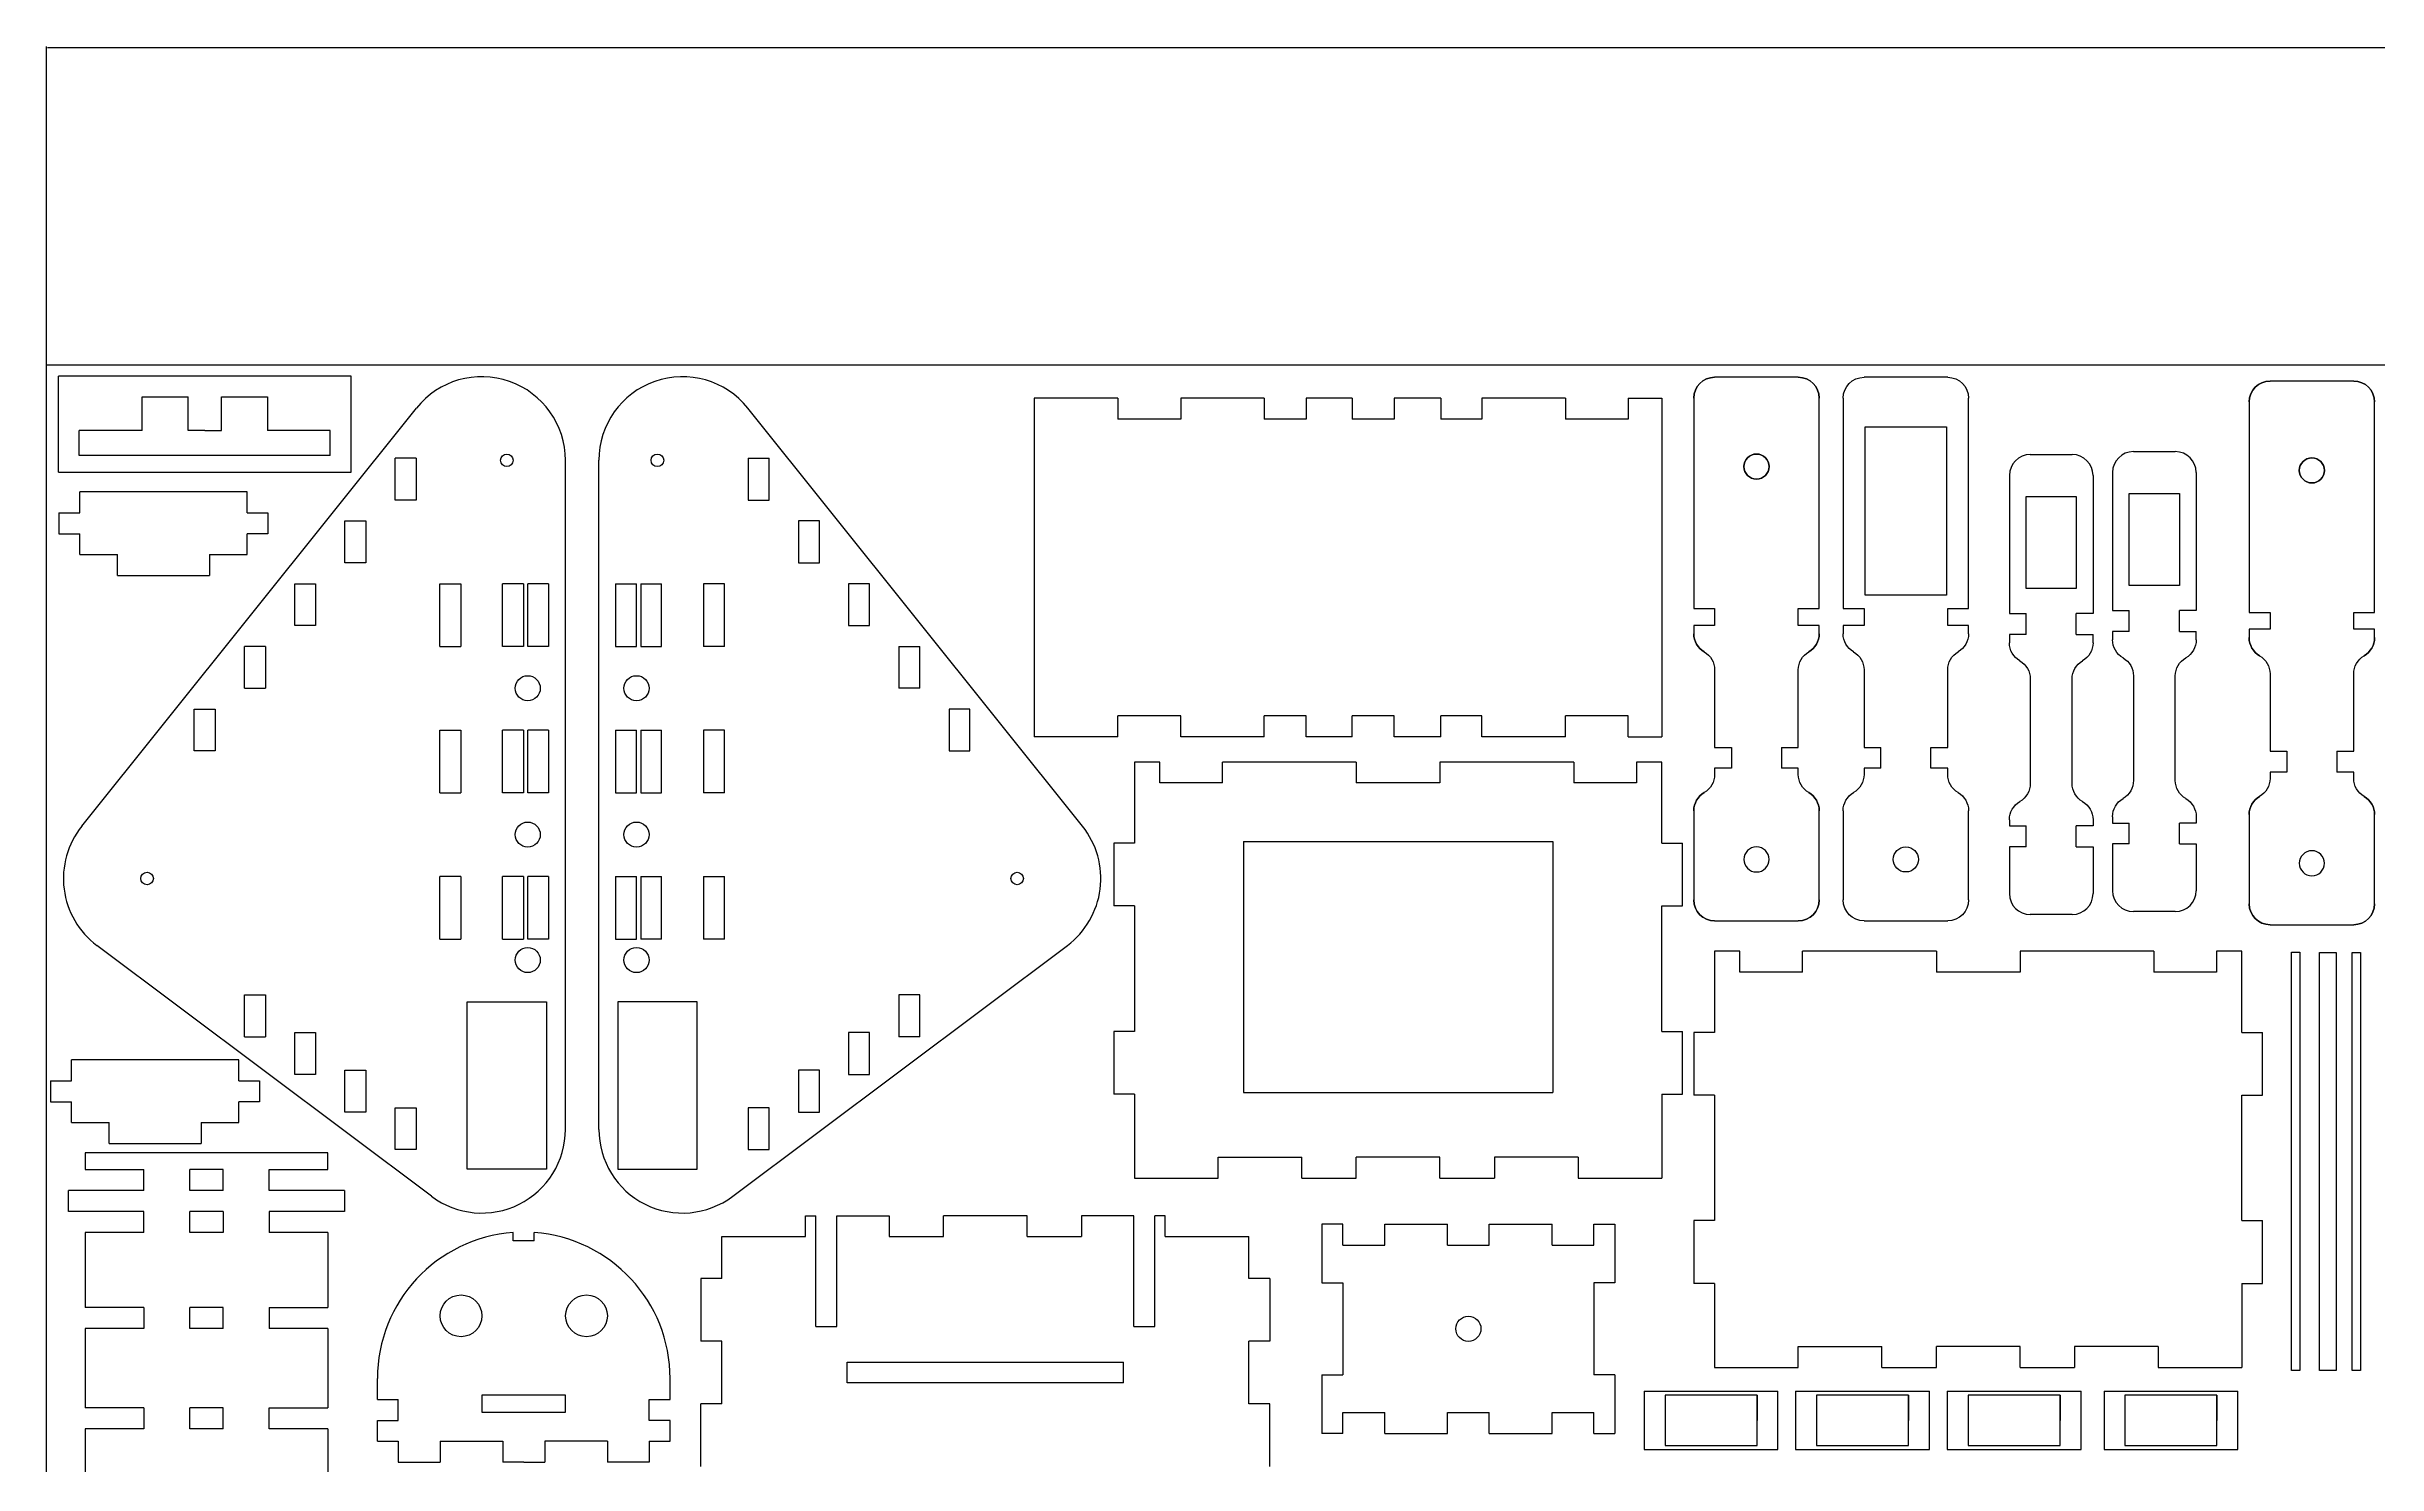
# Model space of a CAD drawing. Header units: inches. Extents: x -302 to 1360, y 174 to 1762.
# Drawn here: x -302 to 255, y 431 to 770 of the extents above; entities that cross this region are included whole.
import ezdxf

# ---------------------------------------------------------------- set-up
doc = ezdxf.new("R2010")
doc.units = ezdxf.units.IN
doc.header["$MEASUREMENT"] = 0
doc.dimstyles.get("Standard").update_dxf_attribs({"dimtxt": 0.18, "dimasz": 0.18, "dimexe": 0.18, "dimexo": 0.0625, "dimgap": 0.09, "dimtad": 0, "dimtih": 1, "dimtoh": 1, "dimdec": 4, "dimzin": 0, "dimdsep": 46, "dimtxsty": 'Standard', "dimcen": 0.09, "dimadec": 0, "dimazin": 0, "dimtfac": 1, "dimtdec": 4, "dimtofl": 0, "dimtmove": 0, "dimatfit": 3, "dimfxl": 1, "dimtolj": 1, "dimtzin": 0, "dimarcsym": 0})

# ---------------------------------------------------------------- blocks, each defined once
blk = doc.blocks.new('*D11')
at = {"color": 0, "lineweight": -2, "transparency": 16777216}
for p, q in [((-302.08, 693.64), (-302.08, 769.65)), ((-301.9, 769.47), (347.23, 769.47)), ((997.74, 769.47), (348.61, 769.47)), ((997.92, 693.64), (997.92, 769.65))]:
    blk.add_line(p, q, dxfattribs=at)
at = {"color": 0, "transparency": 16777216}
for points in [[(-301.9, 769.5), (-301.9, 769.44), (-302.08, 769.47)], [(997.74, 769.5), (997.74, 769.44), (997.92, 769.47)]]:
    blk.add_solid(points, dxfattribs=at)
at = {"layer": 'Defpoints', "color": 0, "transparency": 16777216}
for p in [(997.92, 769.47), (-302.08, 693.58), (997.92, 693.58)]:
    blk.add_point(p, dxfattribs=at)
at = {"color": 0, "transparency": 16777216, "insert": (347.92, 769.47), "char_height": 0.18, "attachment_point": 5}
blk.add_mtext('\\A1;1300.0000', dxfattribs=at)

msp = doc.modelspace()

# ---------------------------------------------------------------- linework, layer by layer
for p, q in [((-302.07981, 693.57608), (997.92019, 693.57608)), ((-302.07981, 173.57608), (-302.07981, 693.57608)), ((-229.26938, 690.86442), (-299.26938, 690.86442)), ((-299.26938, 667.86442), (-299.26938, 690.86442)), ((-279.26938, 677.86442), (-279.26938, 685.86442)), ((-279.26938, 685.86442), (-268.26938, 685.86442)), ((-268.26938, 677.86442), (-268.26938, 685.86442)), ((-260.26938, 685.86442), (-249.26938, 685.86442)), ((-260.26938, 677.86442), (-260.26938, 685.86442)), ((-249.26938, 685.86442), (-249.26938, 677.86442)), ((-229.26938, 667.86442), (-229.26938, 690.86442)), ((-65.97109, 685.58547), (-65.97109, 604.58547)), ((-45.97109, 685.58547), (-65.97109, 685.58547)), ((-45.97109, 685.58547), (-45.97109, 680.58547)), ((-11.01763, 685.58547), (-30.97109, 685.58547)), ((-30.97109, 685.58547), (-30.97109, 680.58547)), ((-11.01763, 685.58547), (-11.01763, 680.58547)), ((10.02891, 685.58547), (-0.97109, 685.58547)), ((-0.97109, 685.58547), (-0.97109, 680.58547)), ((10.02891, 685.58547), (10.02891, 680.58547)), ((31.23992, 685.58547), (20.02891, 685.58547)), ((20.02891, 685.58547), (20.02891, 680.58547)), ((31.23992, 685.58547), (31.23992, 680.58547)), ((61.02891, 685.58547), (41.02891, 685.58547)), ((41.02891, 685.58547), (41.02891, 680.58547)), ((61.02891, 685.58547), (61.02891, 680.58547)), ((76.02891, 685.58547), (84.02891, 685.58547)), ((76.02891, 685.58547), (76.02891, 680.58547)), ((84.02891, 685.58547), (84.02891, 604.58547)), ((-293.67997, 583.21431), (-213.67997, 683.21431)), ((-54.44522, 583.21431), (-134.44522, 683.21431)), ((-30.97109, 680.58547), (-45.97109, 680.58547)), ((-0.97109, 680.58547), (-11.01763, 680.58547)), ((20.02891, 680.58547), (10.02891, 680.58547)), ((41.02891, 680.58547), (31.23992, 680.58547)), ((76.02891, 680.58547), (61.02891, 680.58547)), ((-279.26938, 677.86442), (-294.26938, 677.86442)), ((-294.26938, 671.86442), (-294.26938, 677.86442)), ((-264.26938, 677.86442), (-268.26938, 677.86442)), ((-264.26938, 677.86442), (-260.26938, 677.86442)), ((-234.26938, 677.86442), (-249.26938, 677.86442)), ((-234.26938, 671.86442), (-234.26938, 677.86442)), ((-234.26938, 671.86442), (-294.26938, 671.86442)), ((-218.7751, 661.22041), (-218.7751, 671.22041)), ((-213.7751, 671.22041), (-218.7751, 671.22041)), ((-213.7751, 671.22041), (-213.7751, 661.22041)), ((-178.0626, 510.72041), (-178.0626, 670.72041)), ((-170.0626, 510.72041), (-170.0626, 670.72041)), ((-134.3501, 671.22041), (-134.3501, 661.22041)), ((-134.3501, 671.22041), (-129.3501, 671.22041)), ((-129.3501, 661.22041), (-129.3501, 671.22041)), ((172.13627, 672.09572), (182.13627, 672.09572)), ((196.80092, 672.80671), (206.80092, 672.80671)), ((-299.26938, 667.86442), (-229.26938, 667.86442)), ((-254.15931, 663.161), (-294.15931, 663.161)), ((-294.15931, 658.161), (-294.15931, 663.161)), ((-254.15931, 658.161), (-254.15931, 663.161)), ((167.13627, 667.09572), (167.13627, 634.09572)), ((187.13627, 667.09572), (187.13627, 634.09572)), ((191.80092, 667.80671), (191.80092, 634.80671)), ((211.80092, 667.80671), (211.80092, 634.80671)), ((-299.15931, 658.161), (-299.15931, 653.161)), ((-299.15931, 658.161), (-294.15931, 658.161)), ((-254.15931, 658.161), (-249.15931, 658.161)), ((-249.15931, 658.161), (-249.15931, 653.161)), ((-213.7751, 661.22041), (-218.7751, 661.22041)), ((-134.3501, 661.22041), (-129.3501, 661.22041)), ((171.13627, 662.09572), (183.13627, 662.09572)), ((171.13627, 640.09572), (171.13627, 662.09572)), ((183.13627, 662.09572), (183.13627, 640.09572)), ((195.80092, 640.80671), (195.80092, 662.80671)), ((195.80092, 662.80671), (207.80092, 662.80671)), ((207.80092, 662.80671), (207.80092, 640.80671)), ((-299.15931, 653.161), (-294.15931, 653.161)), ((-294.15931, 648.161), (-294.15931, 653.161)), ((-254.15931, 648.161), (-254.15931, 653.161)), ((-249.15931, 653.161), (-254.15931, 653.161)), ((-230.7751, 656.22041), (-225.7751, 656.22041)), ((-230.7751, 646.22041), (-230.7751, 656.22041)), ((-225.7751, 656.22041), (-225.7751, 646.22041)), ((-122.3501, 656.22041), (-122.3501, 646.22041)), ((-117.3501, 656.22041), (-122.3501, 656.22041)), ((-117.3501, 646.22041), (-117.3501, 656.22041)), ((-294.15931, 648.161), (-285.15931, 648.161)), ((-285.15931, 643.161), (-285.15931, 648.161)), ((-263.15931, 648.161), (-254.15931, 648.161)), ((-263.15931, 648.161), (-263.15931, 643.161)), ((-285.15931, 643.161), (-263.15931, 643.161)), ((-242.7751, 631.22041), (-242.7751, 641.22041)), ((-242.7751, 641.22041), (-237.7751, 641.22041)), ((-237.7751, 641.22041), (-237.7751, 631.22041)), ((-225.7751, 646.22041), (-230.7751, 646.22041)), ((-208.0626, 626.22041), (-208.0626, 641.22041)), ((-208.0626, 641.22041), (-203.0626, 641.22041)), ((-203.0626, 641.22041), (-203.0626, 626.22041)), ((-193.0626, 626.22041), (-193.0626, 641.22041)), ((-188.0626, 641.22041), (-193.0626, 641.22041)), ((-188.0626, 641.22041), (-188.0626, 626.22041)), ((-187.0626, 626.22041), (-187.0626, 641.22041)), ((-182.0626, 641.22041), (-187.0626, 641.22041)), ((-182.0626, 641.22041), (-182.0626, 626.22041)), ((-166.0626, 641.22041), (-166.0626, 626.22041)), ((-166.0626, 641.22041), (-161.0626, 641.22041)), ((-161.0626, 626.22041), (-161.0626, 641.22041)), ((-160.0626, 641.22041), (-160.0626, 626.22041)), ((-160.0626, 641.22041), (-155.0626, 641.22041)), ((-155.0626, 626.22041), (-155.0626, 641.22041)), ((-145.0626, 641.22041), (-145.0626, 626.22041)), ((-140.0626, 641.22041), (-145.0626, 641.22041)), ((-140.0626, 626.22041), (-140.0626, 641.22041)), ((-122.3501, 646.22041), (-117.3501, 646.22041)), ((-110.3501, 641.22041), (-110.3501, 631.22041)), ((-105.3501, 641.22041), (-110.3501, 641.22041)), ((-105.3501, 631.22041), (-105.3501, 641.22041)), ((207.80092, 640.80671), (195.80092, 640.80671)), ((183.13627, 640.09572), (171.13627, 640.09572)), ((-237.7751, 631.22041), (-242.7751, 631.22041)), ((-110.3501, 631.22041), (-105.3501, 631.22041)), ((167.13627, 634.09572), (171.13627, 634.09572)), ((171.13627, 629.09572), (171.13627, 634.09572)), ((187.13627, 634.09572), (183.13627, 634.09572)), ((183.13627, 629.09572), (183.13627, 634.09572)), ((191.80092, 634.80671), (195.80092, 634.80671)), ((195.80092, 629.80671), (191.80092, 629.80671)), ((195.80092, 629.80671), (195.80092, 634.80671)), ((211.80092, 634.80671), (207.80092, 634.80671)), ((207.80092, 629.80671), (207.80092, 634.80671)), ((207.80092, 629.80671), (211.80092, 629.80671)), ((-254.7751, 616.22041), (-254.7751, 626.22041)), ((-249.7751, 626.22041), (-254.7751, 626.22041)), ((-249.7751, 626.22041), (-249.7751, 616.22041)), ((-208.0626, 626.22041), (-203.0626, 626.22041)), ((-188.0626, 626.22041), (-193.0626, 626.22041)), ((-182.0626, 626.22041), (-187.0626, 626.22041)), ((-166.0626, 626.22041), (-161.0626, 626.22041)), ((-160.0626, 626.22041), (-155.0626, 626.22041)), ((-140.0626, 626.22041), (-145.0626, 626.22041)), ((-98.3501, 626.22041), (-98.3501, 616.22041)), ((-98.3501, 626.22041), (-93.3501, 626.22041)), ((-93.3501, 616.22041), (-93.3501, 626.22041)), ((171.13627, 629.09572), (167.13627, 629.09572)), ((183.13627, 629.09572), (187.13627, 629.09572)), ((-254.7751, 616.22041), (-249.7751, 616.22041)), ((-93.3501, 616.22041), (-98.3501, 616.22041)), ((-266.7751, 601.22041), (-266.7751, 611.22041)), ((-266.7751, 611.22041), (-261.7751, 611.22041)), ((-261.7751, 611.22041), (-261.7751, 601.22041)), ((-86.3501, 611.22041), (-86.3501, 601.22041)), ((-81.3501, 611.22041), (-86.3501, 611.22041)), ((-81.3501, 601.22041), (-81.3501, 611.22041)), ((-30.97109, 609.58547), (-45.97109, 609.58547)), ((-45.97109, 604.58547), (-45.97109, 609.58547)), ((-30.97109, 604.58547), (-30.97109, 609.58547)), ((-0.97109, 609.58547), (-11.01763, 609.58547)), ((-11.01763, 604.58547), (-11.01763, 609.58547)), ((-0.97109, 604.58547), (-0.97109, 609.58547)), ((20.02891, 609.58547), (10.02891, 609.58547)), ((10.02891, 604.58547), (10.02891, 609.58547)), ((20.02891, 604.58547), (20.02891, 609.58547)), ((41.02891, 609.58547), (31.23992, 609.58547)), ((31.23992, 604.58547), (31.23992, 609.58547)), ((41.02891, 604.58547), (41.02891, 609.58547)), ((76.02891, 609.58547), (61.02891, 609.58547)), ((61.02891, 604.58547), (61.02891, 609.58547)), ((76.02891, 604.58547), (76.02891, 609.58547)), ((-208.0626, 591.22041), (-208.0626, 606.22041)), ((-208.0626, 606.22041), (-203.0626, 606.22041)), ((-203.0626, 606.22041), (-203.0626, 591.22041)), ((-193.0626, 591.22041), (-193.0626, 606.22041)), ((-188.0626, 606.22041), (-193.0626, 606.22041)), ((-188.0626, 606.22041), (-188.0626, 591.22041)), ((-187.0626, 591.22041), (-187.0626, 606.22041)), ((-182.0626, 606.22041), (-187.0626, 606.22041)), ((-182.0626, 606.22041), (-182.0626, 591.22041)), ((-166.0626, 606.22041), (-166.0626, 591.22041)), ((-166.0626, 606.22041), (-161.0626, 606.22041)), ((-161.0626, 591.22041), (-161.0626, 606.22041)), ((-160.0626, 606.22041), (-160.0626, 591.22041)), ((-160.0626, 606.22041), (-155.0626, 606.22041)), ((-155.0626, 591.22041), (-155.0626, 606.22041)), ((-145.0626, 606.22041), (-145.0626, 591.22041)), ((-140.0626, 606.22041), (-145.0626, 606.22041)), ((-140.0626, 591.22041), (-140.0626, 606.22041)), ((-45.97109, 604.58547), (-65.97109, 604.58547)), ((-11.01763, 604.58547), (-30.97109, 604.58547)), ((10.02891, 604.58547), (-0.97109, 604.58547)), ((31.23992, 604.58547), (20.02891, 604.58547)), ((61.02891, 604.58547), (41.02891, 604.58547)), ((76.02891, 604.58547), (84.02891, 604.58547)), ((100.68151, 602.08547), (100.68151, 597.08547)), ((112.68151, 602.08547), (112.68151, 597.08547)), ((136.38627, 597.08547), (136.38627, 602.08547)), ((148.38627, 597.08547), (148.38627, 602.08547)), ((-261.7751, 601.22041), (-266.7751, 601.22041)), ((-86.3501, 601.22041), (-81.3501, 601.22041)), ((-35.98194, 593.55783), (-35.98194, 598.55783)), ((-20.98194, 593.55783), (-20.98194, 598.55783)), ((11.01806, 598.55783), (11.01806, 593.55783)), ((31.01806, 598.55783), (31.01806, 593.55783)), ((63.01806, 598.55783), (63.01806, 593.55783)), ((78.01806, 598.55783), (78.01806, 593.55783)), ((233.45068, 601.16853), (233.45068, 596.16853)), ((245.45068, 601.16853), (245.45068, 596.16853)), ((-208.0626, 591.22041), (-203.0626, 591.22041)), ((-188.0626, 591.22041), (-193.0626, 591.22041)), ((-182.0626, 591.22041), (-187.0626, 591.22041)), ((-166.0626, 591.22041), (-161.0626, 591.22041)), ((-160.0626, 591.22041), (-155.0626, 591.22041)), ((-140.0626, 591.22041), (-145.0626, 591.22041)), ((191.80092, 585.4862), (191.80092, 583.9862)), ((211.80092, 585.4862), (211.80092, 583.9862)), ((-15.98194, 579.55783), (-15.98194, 519.55783)), ((-15.98194, 579.55783), (58.01806, 579.55783)), ((58.01806, 579.55783), (58.01806, 519.55783)), ((167.13627, 584.77522), (167.13627, 583.27522)), ((167.13627, 583.27522), (171.13627, 583.27522)), ((171.13627, 578.27522), (171.13627, 583.27522)), ((187.13627, 583.27522), (183.13627, 583.27522)), ((183.13627, 578.27522), (183.13627, 583.27522)), ((187.13627, 584.77522), (187.13627, 583.27522)), ((191.80092, 583.9862), (195.80092, 583.9862)), ((195.80092, 578.9862), (195.80092, 583.9862)), ((211.80092, 583.9862), (207.80092, 583.9862)), ((207.80092, 578.9862), (207.80092, 583.9862)), ((-41.98194, 579.15641), (-46.98194, 579.15641)), ((84.01806, 579.15641), (89.01806, 579.15641)), ((167.13627, 578.27522), (167.13627, 567.09572)), ((171.13627, 578.27522), (167.13627, 578.27522)), ((183.13627, 578.27522), (187.13627, 578.27522)), ((187.13627, 578.27522), (187.13627, 567.09572)), ((191.80092, 578.9862), (191.80092, 567.80671)), ((195.80092, 578.9862), (191.80092, 578.9862)), ((207.80092, 578.9862), (211.80092, 578.9862)), ((211.80092, 578.9862), (211.80092, 567.80671)), ((-208.0626, 556.22041), (-208.0626, 571.22041)), ((-203.0626, 571.22041), (-208.0626, 571.22041)), ((-203.0626, 571.22041), (-203.0626, 556.22041)), ((-193.0626, 556.22041), (-193.0626, 571.22041)), ((-188.0626, 571.22041), (-193.0626, 571.22041)), ((-188.0626, 571.22041), (-188.0626, 556.22041)), ((-187.0626, 556.22041), (-187.0626, 571.22041)), ((-182.0626, 571.22041), (-187.0626, 571.22041)), ((-182.0626, 571.22041), (-182.0626, 556.22041)), ((-166.0626, 571.22041), (-166.0626, 556.22041)), ((-166.0626, 571.22041), (-161.0626, 571.22041)), ((-161.0626, 556.22041), (-161.0626, 571.22041)), ((-160.0626, 571.22041), (-160.0626, 556.22041)), ((-160.0626, 571.22041), (-155.0626, 571.22041)), ((-155.0626, 556.22041), (-155.0626, 571.22041)), ((-145.0626, 571.22041), (-145.0626, 556.22041)), ((-145.0626, 571.22041), (-140.0626, 571.22041)), ((-140.0626, 556.22041), (-140.0626, 571.22041)), ((-41.98194, 564.15641), (-46.98194, 564.15641)), ((84.01806, 564.15641), (89.01806, 564.15641)), ((206.80092, 562.80671), (196.80092, 562.80671)), ((182.13627, 562.09572), (172.13627, 562.09572)), ((-210.0626, 494.72041), (-290.0626, 554.72041)), ((-208.0626, 556.22041), (-203.0626, 556.22041)), ((-193.0626, 556.22041), (-188.0626, 556.22041)), ((-182.0626, 556.22041), (-187.0626, 556.22041)), ((-166.0626, 556.22041), (-161.0626, 556.22041)), ((-155.0626, 556.22041), (-160.0626, 556.22041)), ((-140.0626, 556.22041), (-145.0626, 556.22041)), ((-138.0626, 494.72041), (-58.0626, 554.72041)), ((102.68151, 548.30536), (102.68151, 553.30536)), ((117.68151, 548.30536), (117.68151, 553.30536)), ((149.68151, 553.30536), (149.68151, 548.30536)), ((169.68151, 553.30536), (169.68151, 548.30536)), ((201.68151, 553.30536), (201.68151, 548.30536)), ((216.68151, 553.30536), (216.68151, 548.30536)), ((234.58636, 553.10046), (236.58636, 553.10046)), ((234.58636, 453.10046), (234.58636, 553.10046)), ((236.58636, 553.10046), (236.58636, 453.10046)), ((241.27228, 553.03618), (245.27228, 553.03618)), ((241.27228, 453.03618), (241.27228, 553.03618)), ((245.27228, 553.03618), (245.27228, 453.03618)), ((249.08368, 553.03618), (251.08368, 553.03618)), ((249.08368, 453.03618), (249.08368, 553.03618)), ((251.08368, 553.03618), (251.08368, 453.03618)), ((-254.7751, 532.87978), (-254.7751, 542.87978)), ((-254.7751, 542.87978), (-249.7751, 542.87978)), ((-249.7751, 542.87978), (-249.7751, 532.87978)), ((-201.5626, 501.22041), (-201.5626, 541.22041)), ((-201.5626, 541.22041), (-182.5626, 541.22041)), ((-182.5626, 541.22041), (-182.5626, 501.22041)), ((-146.5626, 541.22041), (-165.5626, 541.22041)), ((-165.5626, 541.22041), (-165.5626, 501.22041)), ((-146.5626, 501.22041), (-146.5626, 541.22041)), ((-98.3501, 542.87978), (-98.3501, 532.87978)), ((-93.3501, 542.87978), (-98.3501, 542.87978)), ((-93.3501, 532.87978), (-93.3501, 542.87978)), ((-254.7751, 532.87978), (-249.7751, 532.87978)), ((-242.7751, 523.87978), (-242.7751, 533.87978)), ((-242.7751, 533.87978), (-237.7751, 533.87978)), ((-237.7751, 533.87978), (-237.7751, 523.87978)), ((-105.3501, 533.87978), (-110.3501, 533.87978)), ((-110.3501, 533.87978), (-110.3501, 523.87978)), ((-105.3501, 523.87978), (-105.3501, 533.87978)), ((-93.3501, 532.87978), (-98.3501, 532.87978)), ((-41.98194, 534.15641), (-46.98194, 534.15641)), ((84.01806, 534.15641), (89.01806, 534.15641)), ((96.68151, 533.90394), (91.68151, 533.90394)), ((222.68151, 533.90394), (227.68151, 533.90394)), ((-256.14967, 527.34842), (-296.14967, 527.34842)), ((-296.14967, 522.34842), (-296.14967, 527.34842)), ((-256.14967, 522.34842), (-256.14967, 527.34842)), ((-237.7751, 523.87978), (-242.7751, 523.87978)), ((-230.7751, 524.87978), (-225.7751, 524.87978)), ((-230.7751, 514.87978), (-230.7751, 524.87978)), ((-225.7751, 524.87978), (-225.7751, 514.87978)), ((-117.3501, 524.87978), (-122.3501, 524.87978)), ((-122.3501, 524.87978), (-122.3501, 514.87978)), ((-117.3501, 514.87978), (-117.3501, 524.87978)), ((-110.3501, 523.87978), (-105.3501, 523.87978)), ((-301.14967, 522.34842), (-301.14967, 517.34842)), ((-301.14967, 522.34842), (-296.14967, 522.34842)), ((-256.14967, 522.34842), (-251.14967, 522.34842)), ((-251.14967, 522.34842), (-251.14967, 517.34842)), ((-41.98194, 519.15641), (-46.98194, 519.15641)), ((-15.98194, 519.55783), (58.01806, 519.55783)), ((84.01806, 519.15641), (89.01806, 519.15641)), ((96.68151, 518.90394), (91.68151, 518.90394)), ((222.68151, 518.90394), (227.68151, 518.90394)), ((-301.14967, 517.34842), (-296.14967, 517.34842)), ((-296.14967, 512.34842), (-296.14967, 517.34842)), ((-256.14967, 512.34842), (-256.14967, 517.34842)), ((-251.14967, 517.34842), (-256.14967, 517.34842)), ((-225.7751, 514.87978), (-230.7751, 514.87978)), ((-218.7751, 505.87978), (-218.7751, 515.87978)), ((-218.7751, 515.87978), (-213.7751, 515.87978)), ((-213.7751, 515.87978), (-213.7751, 505.87978)), ((-129.3501, 515.87978), (-134.3501, 515.87978)), ((-134.3501, 515.87978), (-134.3501, 505.87978)), ((-129.3501, 505.87978), (-129.3501, 515.87978)), ((-122.3501, 514.87978), (-117.3501, 514.87978)), ((-296.14967, 512.34842), (-287.14967, 512.34842)), ((-287.14967, 507.34842), (-287.14967, 512.34842)), ((-287.14967, 507.34842), (-265.14967, 507.34842)), ((-265.14967, 512.34842), (-256.14967, 512.34842)), ((-265.14967, 512.34842), (-265.14967, 507.34842)), ((-234.85377, 505.10768), (-292.85377, 505.10768)), ((-292.85377, 505.10768), (-292.85377, 501.10768)), ((-234.85377, 501.10768), (-234.85377, 505.10768)), ((-213.7751, 505.87978), (-218.7751, 505.87978)), ((-134.3501, 505.87978), (-129.3501, 505.87978)), ((-21.98194, 504.05783), (-1.98194, 504.05783)), ((-21.98194, 499.05783), (-21.98194, 504.05783)), ((-1.98194, 499.05783), (-1.98194, 504.05783)), ((31.01806, 504.05783), (11.01806, 504.05783)), ((11.01806, 499.05783), (11.01806, 504.05783)), ((31.01806, 499.05783), (31.01806, 504.05783)), ((64.01806, 504.05783), (44.01806, 504.05783)), ((44.01806, 504.05783), (44.01806, 499.05783)), ((64.01806, 504.05783), (64.01806, 499.05783)), ((-278.85377, 496.10768), (-296.85377, 496.10768)), ((-296.85377, 491.10768), (-296.85377, 496.10768)), ((-292.85377, 501.10768), (-278.85377, 501.10768)), ((-278.85377, 496.10768), (-278.85377, 501.10768)), ((-259.85377, 501.10768), (-267.85377, 501.10768)), ((-267.85377, 496.10768), (-267.85377, 501.10768)), ((-259.85377, 496.10768), (-267.85377, 496.10768)), ((-259.85377, 496.10768), (-259.85377, 501.10768)), ((-248.85377, 501.10768), (-234.85377, 501.10768)), ((-248.85377, 496.10768), (-248.85377, 501.10768)), ((-230.85377, 496.10768), (-248.85377, 496.10768)), ((-230.85377, 496.10768), (-230.85377, 491.10768)), ((-182.5626, 501.22041), (-201.5626, 501.22041)), ((-165.5626, 501.22041), (-146.5626, 501.22041)), ((-41.98194, 499.05783), (-21.98194, 499.05783)), ((-1.98194, 499.05783), (11.01806, 499.05783)), ((31.01806, 499.05783), (44.01806, 499.05783)), ((64.01806, 499.05783), (84.01806, 499.05783)), ((-278.85377, 491.10768), (-296.85377, 491.10768)), ((-278.85377, 486.10768), (-278.85377, 491.10768)), ((-259.85377, 491.10768), (-267.85377, 491.10768)), ((-267.85377, 486.10768), (-267.85377, 491.10768)), ((-259.85377, 491.10768), (-259.85377, 486.10768)), ((-248.85377, 491.10768), (-248.85377, 486.10768)), ((-230.85377, 491.10768), (-248.85377, 491.10768)), ((-278.85377, 486.10768), (-292.85377, 486.10768)), ((-292.85377, 486.10768), (-292.85377, 468.10768)), ((-259.85377, 486.10768), (-267.85377, 486.10768)), ((-234.85377, 486.10768), (-248.85377, 486.10768)), ((-234.85377, 486.10768), (-234.85377, 468.10768)), ((-190.51452, 484.04982), (-190.51452, 486.04982)), ((-185.51452, 484.04982), (-185.51452, 486.04982)), ((-140.68131, 485.08913), (-120.68131, 485.08913)), ((-140.68131, 475.08913), (-140.68131, 485.08913)), ((-120.68131, 485.08913), (-120.68131, 490.08913)), ((-120.68131, 490.08913), (-118.18131, 490.08913)), ((-118.18131, 463.58913), (-118.18131, 490.08913)), ((-113.18131, 490.08913), (-100.68131, 490.08913)), ((-113.18131, 463.58913), (-113.18131, 490.08913)), ((-100.68131, 490.08913), (-100.68131, 485.08913)), ((-100.68131, 485.08913), (-87.68131, 485.08913)), ((-67.68131, 490.08913), (-87.68131, 490.08913)), ((-87.68131, 485.08913), (-87.68131, 490.08913)), ((-67.68131, 485.08913), (-67.68131, 490.08913)), ((-67.68131, 485.08913), (-54.68131, 485.08913)), ((-42.18131, 490.08913), (-54.68131, 490.08913)), ((-54.68131, 490.08913), (-54.68131, 485.08913)), ((-54.68131, 489.08913), (-54.68131, 489.08913)), ((-42.18131, 463.58913), (-42.18131, 490.08913)), ((-34.68131, 490.08913), (-37.18131, 490.08913)), ((-37.18131, 463.58913), (-37.18131, 490.08913)), ((-34.68131, 485.08913), (-34.68131, 490.08913)), ((-34.68131, 485.08913), (-14.68131, 485.08913)), ((-14.68131, 475.08913), (-14.68131, 485.08913)), ((2.80423, 488.0419), (2.80423, 474.0419)), ((7.80423, 488.0419), (2.80423, 488.0419)), ((7.80423, 483.0419), (7.80423, 488.0419)), ((17.80423, 488.0419), (32.80423, 488.0419)), ((17.80423, 483.0419), (17.80423, 488.0419)), ((32.80423, 483.0419), (32.80423, 488.0419)), ((42.80423, 488.0419), (57.80423, 488.0419)), ((42.80423, 483.0419), (42.80423, 488.0419)), ((57.80423, 483.0419), (57.80423, 488.0419)), ((67.80423, 488.0419), (72.80423, 488.0419)), ((67.80423, 483.0419), (67.80423, 488.0419)), ((72.80423, 488.0419), (72.80423, 474.0419)), ((96.68151, 488.90394), (91.68151, 488.90394)), ((222.68151, 488.90394), (227.68151, 488.90394)), ((-185.51452, 484.04982), (-190.51452, 484.04982)), ((7.80423, 483.0419), (17.80423, 483.0419)), ((32.80423, 483.0419), (42.80423, 483.0419)), ((57.80423, 483.0419), (67.80423, 483.0419)), ((-145.68131, 475.08913), (-145.68131, 460.08913)), ((-140.68131, 475.08913), (-145.68131, 475.08913)), ((-9.68131, 475.08913), (-14.68131, 475.08913)), ((-9.68131, 475.08913), (-9.68131, 460.08913)), ((2.80423, 474.0419), (7.80423, 474.0419)), ((7.80423, 474.0419), (7.80423, 452.0419)), ((67.80423, 474.0419), (67.80423, 452.0419)), ((72.80423, 474.0419), (67.80423, 474.0419)), ((96.68151, 473.90394), (91.68151, 473.90394)), ((222.68151, 473.90394), (227.68151, 473.90394)), ((-278.85377, 468.10768), (-292.85377, 468.10768)), ((-278.85377, 468.10768), (-278.85377, 463.10768)), ((-259.85377, 468.10768), (-267.85377, 468.10768)), ((-267.85377, 463.10768), (-267.85377, 468.10768)), ((-259.85377, 463.10768), (-259.85377, 468.10768)), ((-248.85377, 468.10768), (-234.85377, 468.10768)), ((-248.85377, 468.10768), (-248.85377, 463.10768)), ((-278.85377, 463.10768), (-292.85377, 463.10768)), ((-292.85377, 463.10768), (-292.85377, 444.10768)), ((-259.85377, 463.10768), (-267.85377, 463.10768)), ((-234.85377, 463.10768), (-248.85377, 463.10768)), ((-234.85377, 463.10768), (-234.85377, 444.10768)), ((-118.18131, 463.58913), (-113.18131, 463.58913)), ((-42.18131, 463.58913), (-37.18131, 463.58913)), ((-140.68131, 460.08913), (-145.68131, 460.08913)), ((-140.68131, 445.08913), (-140.68131, 460.08913)), ((-14.68131, 445.08913), (-14.68131, 460.08913)), ((-9.68131, 460.08913), (-14.68131, 460.08913)), ((116.68151, 458.80536), (136.68151, 458.80536)), ((116.68151, 453.80536), (116.68151, 458.80536)), ((136.68151, 453.80536), (136.68151, 458.80536)), ((169.68151, 458.80536), (149.68151, 458.80536)), ((149.68151, 453.80536), (149.68151, 458.80536)), ((169.68151, 453.80536), (169.68151, 458.80536)), ((202.68151, 458.80536), (182.68151, 458.80536)), ((182.68151, 458.80536), (182.68151, 453.80536)), ((202.68151, 458.80536), (202.68151, 453.80536)), ((-110.68131, 455.08913), (-44.68131, 455.08913)), ((-110.68131, 450.08913), (-110.68131, 455.08913)), ((-44.68131, 450.08913), (-44.68131, 455.08913)), ((2.80423, 452.0419), (2.80423, 438.0419)), ((2.80423, 452.0419), (7.80423, 452.0419)), ((72.80423, 452.0419), (67.80423, 452.0419)), ((72.80423, 452.0419), (72.80423, 438.0419)), ((96.68151, 453.80536), (116.68151, 453.80536)), ((136.68151, 453.80536), (149.68151, 453.80536)), ((169.68151, 453.80536), (182.68151, 453.80536)), ((202.68151, 453.80536), (222.68151, 453.80536)), ((236.58636, 453.10046), (234.58636, 453.10046)), ((245.27228, 453.03618), (241.27228, 453.03618)), ((251.08368, 453.03618), (249.08368, 453.03618)), ((-223.01452, 446.13922), (-223.01452, 451.13922)), ((-223.01452, 446.13922), (-218.01452, 446.13922)), ((-218.01452, 441.13922), (-218.01452, 446.13922)), ((-188.01452, 447.13922), (-198.01452, 447.13922)), ((-198.01452, 447.13922), (-198.01452, 443.13922)), ((-178.01452, 447.13922), (-188.01452, 447.13922)), ((-178.01452, 443.13922), (-178.01452, 447.13922)), ((-158.01452, 441.13922), (-158.01452, 446.13922)), ((-158.01452, 446.13922), (-153.01452, 446.13922)), ((-153.01452, 446.13922), (-153.01452, 451.13922)), ((-44.68131, 450.08913), (-110.68131, 450.08913)), ((79.81671, 448.1408), (79.81671, 434.1408)), ((79.81671, 448.1408), (111.81671, 448.1408)), ((106.81671, 447.1408), (84.81671, 447.1408)), ((84.81671, 447.1408), (84.81671, 435.1408)), ((106.81671, 435.1408), (106.81671, 447.1408)), ((106.81671, 447.1408), (106.81671, 441.1408)), ((111.81671, 434.1408), (111.81671, 448.1408)), ((116.04086, 448.1408), (116.04086, 434.1408)), ((116.04086, 448.1408), (148.04086, 448.1408)), ((143.04086, 447.1408), (121.04086, 447.1408)), ((121.04086, 447.1408), (121.04086, 435.1408)), ((143.04086, 435.1408), (143.04086, 447.1408)), ((143.04086, 447.1408), (143.04086, 441.1408)), ((148.04086, 434.1408), (148.04086, 448.1408)), ((152.26502, 448.1408), (152.26502, 434.1408)), ((152.26502, 448.1408), (184.26502, 448.1408)), ((179.26502, 447.1408), (157.26502, 447.1408)), ((157.26502, 447.1408), (157.26502, 435.1408)), ((179.26502, 435.1408), (179.26502, 447.1408)), ((179.26502, 447.1408), (179.26502, 441.1408)), ((184.26502, 434.1408), (184.26502, 448.1408)), ((189.7602, 448.1408), (189.7602, 434.1408)), ((189.7602, 448.1408), (221.7602, 448.1408)), ((216.7602, 447.1408), (194.7602, 447.1408)), ((194.7602, 447.1408), (194.7602, 435.1408)), ((216.7602, 435.1408), (216.7602, 447.1408)), ((216.7602, 447.1408), (216.7602, 441.1408)), ((221.7602, 434.1408), (221.7602, 448.1408)), ((-278.85377, 444.10768), (-292.85377, 444.10768)), ((-278.85377, 444.10768), (-278.85377, 439.10768)), ((-259.85377, 444.10768), (-267.85377, 444.10768)), ((-267.85377, 439.10768), (-267.85377, 444.10768)), ((-259.85377, 439.10768), (-259.85377, 444.10768)), ((-248.85377, 444.10768), (-234.85377, 444.10768)), ((-248.85377, 439.10768), (-248.85377, 444.10768)), ((-223.01452, 436.13922), (-223.01452, 441.13922)), ((-223.01452, 436.13922), (-223.01452, 441.13922)), ((-223.01452, 441.13922), (-218.01452, 441.13922)), ((-198.01452, 443.13922), (-188.01452, 443.13922)), ((-188.01452, 443.13922), (-178.01452, 443.13922)), ((-153.01452, 441.13922), (-158.01452, 441.13922)), ((-153.01452, 436.13922), (-153.01452, 441.13922)), ((-153.01452, 436.13922), (-153.01452, 441.13922)), ((-145.68131, 430.08913), (-145.68131, 445.08913)), ((-140.68131, 445.08913), (-145.68131, 445.08913)), ((-9.68131, 445.08913), (-14.68131, 445.08913)), ((-9.68131, 430.08913), (-9.68131, 445.08913)), ((7.80423, 443.0419), (17.80423, 443.0419)), ((7.80423, 438.0419), (7.80423, 443.0419)), ((17.80423, 438.0419), (17.80423, 443.0419)), ((32.80423, 443.0419), (42.80423, 443.0419)), ((32.80423, 438.0419), (32.80423, 443.0419)), ((42.80423, 438.0419), (42.80423, 443.0419)), ((57.80423, 443.0419), (67.80423, 443.0419)), ((57.80423, 438.0419), (57.80423, 443.0419)), ((67.80423, 438.0419), (67.80423, 443.0419)), ((-278.85377, 439.10768), (-292.85377, 439.10768)), ((-292.85377, 439.10768), (-292.85377, 420.10768)), ((-259.85377, 439.10768), (-267.85377, 439.10768)), ((-234.85377, 439.10768), (-248.85377, 439.10768)), ((-234.85377, 439.10768), (-234.85377, 420.10768)), ((-223.01452, 436.13922), (-218.01452, 436.13922)), ((-218.01452, 436.13922), (-218.01452, 431.13922)), ((-208.01452, 436.13922), (-193.01452, 436.13922)), ((-208.01452, 436.13922), (-208.01452, 431.13922)), ((-193.01452, 436.13922), (-193.01452, 431.13922)), ((-168.01452, 436.13922), (-183.01452, 436.13922)), ((-183.01452, 436.13922), (-183.01452, 431.13922)), ((-168.01452, 436.13922), (-168.01452, 431.13922)), ((-158.01452, 436.13922), (-153.01452, 436.13922)), ((-158.01452, 436.13922), (-158.01452, 431.13922)), ((7.80423, 438.0419), (2.80423, 438.0419)), ((17.80423, 438.0419), (32.80423, 438.0419)), ((42.80423, 438.0419), (57.80423, 438.0419)), ((67.80423, 438.0419), (72.80423, 438.0419)), ((84.81671, 435.1408), (106.81671, 435.1408)), ((84.81671, 435.1408), (106.81671, 435.1408)), ((121.04086, 435.1408), (143.04086, 435.1408)), ((121.04086, 435.1408), (143.04086, 435.1408)), ((157.26502, 435.1408), (179.26502, 435.1408)), ((157.26502, 435.1408), (179.26502, 435.1408)), ((194.7602, 435.1408), (216.7602, 435.1408)), ((194.7602, 435.1408), (216.7602, 435.1408)), ((-218.01452, 431.13922), (-208.01452, 431.13922)), ((-188.01452, 431.13922), (-193.01452, 431.13922)), ((-188.01452, 431.13922), (-183.01452, 431.13922)), ((-158.01452, 431.13922), (-168.01452, 431.13922)), ((79.81671, 434.1408), (111.81671, 434.1408)), ((116.04086, 434.1408), (148.04086, 434.1408)), ((152.26502, 434.1408), (184.26502, 434.1408)), ((189.7602, 434.1408), (221.7602, 434.1408))]:
    msp.add_line(p, q)
at = {"extrusion": (-1, -8.48247e-15, -2.1255e-14)}
for p, q in [((91.68151, 685.58547), (91.68151, 635.24572)), ((224.45068, 684.66853), (224.45068, 634.32879))]:
    msp.add_line(p, q, dxfattribs=at)
at = {"extrusion": (2.29467e-14, 3.73261e-17, -1)}
for p, q in [((91.68151, 685.58547), (91.68151, 635.24572)), ((116.68151, 690.58547), (96.68151, 690.58547)), ((121.68151, 635.24572), (121.68151, 685.58547)), ((249.45068, 689.66853), (229.45068, 689.66853)), ((224.45068, 684.66853), (224.45068, 634.32879)), ((254.45068, 634.32879), (254.45068, 684.66853)), ((91.68151, 635.24572), (96.68151, 635.24572)), ((96.68151, 635.24572), (96.68151, 631.24572)), ((116.68151, 635.24572), (121.68151, 635.24572)), ((116.68151, 631.24572), (116.68151, 635.24572)), ((96.68151, 631.24572), (91.68151, 631.24572)), ((91.68151, 631.24572), (91.68151, 629.24572)), ((121.68151, 631.24572), (116.68151, 631.24572)), ((121.68151, 629.24572), (121.68151, 631.24572)), ((224.45068, 634.32879), (229.45068, 634.32879)), ((229.45068, 630.32879), (224.45068, 630.32879)), ((224.45068, 630.32879), (224.45068, 628.32879)), ((229.45068, 634.32879), (229.45068, 630.32879)), ((249.45068, 634.32879), (254.45068, 634.32879)), ((249.45068, 630.32879), (249.45068, 634.32879)), ((254.45068, 630.32879), (249.45068, 630.32879)), ((254.45068, 628.32879), (254.45068, 630.32879)), ((96.68151, 620.58547), (96.68151, 602.08547)), ((116.68151, 602.08547), (116.68151, 620.58547)), ((229.45068, 619.66853), (229.45068, 601.16853)), ((249.45068, 601.16853), (249.45068, 619.66853)), ((96.68151, 602.08547), (100.68151, 602.08547)), ((112.68151, 602.08547), (116.68151, 602.08547)), ((96.68151, 597.08547), (96.68151, 595.58547)), ((100.68151, 597.08547), (96.68151, 597.08547)), ((116.68151, 597.08547), (112.68151, 597.08547)), ((116.68151, 595.58547), (116.68151, 597.08547)), ((229.45068, 601.16853), (233.45068, 601.16853)), ((245.45068, 601.16853), (249.45068, 601.16853)), ((233.45068, 596.16853), (229.45068, 596.16853)), ((229.45068, 596.16853), (229.45068, 594.66853)), ((249.45068, 596.16853), (245.45068, 596.16853)), ((249.45068, 594.66853), (249.45068, 596.16853)), ((91.68151, 586.92522), (91.68151, 565.58547)), ((121.68151, 565.58547), (121.68151, 586.92522)), ((224.45068, 586.00828), (224.45068, 564.66853)), ((254.45068, 564.66853), (254.45068, 586.00828)), ((96.68151, 560.58547), (116.68151, 560.58547)), ((229.45068, 559.66853), (249.45068, 559.66853))]:
    msp.add_line(p, q, dxfattribs=at)
at = {"extrusion": (5.51091e-16, 1, 6.12323e-17)}
for p, q in [((116.68151, 690.58547), (96.68151, 690.58547)), ((249.45068, 689.66853), (229.45068, 689.66853)), ((96.68151, 631.24572), (91.68151, 631.24572)), ((121.68151, 631.24572), (116.68151, 631.24572)), ((229.45068, 630.32879), (224.45068, 630.32879)), ((254.45068, 630.32879), (249.45068, 630.32879))]:
    msp.add_line(p, q, dxfattribs=at)
at = {"extrusion": (1, -4.78557e-15, 2.1255e-14)}
for p, q in [((121.68151, 635.24572), (121.68151, 685.58547)), ((254.45068, 634.32879), (254.45068, 684.66853))]:
    msp.add_line(p, q, dxfattribs=at)
at = {"extrusion": (2.30079e-14, 2.39062e-17, -1)}
for p, q in [((127.38627, 685.58547), (127.38627, 635.24572)), ((152.38627, 690.58547), (132.38627, 690.58547)), ((157.38627, 635.24572), (157.38627, 685.58547)), ((132.63627, 638.43547), (132.63627, 678.73547)), ((132.63627, 678.73547), (152.13627, 678.73547)), ((152.13627, 678.73547), (152.13627, 638.43547)), ((127.38627, 635.24572), (132.38627, 635.24572)), ((132.38627, 635.24572), (132.38627, 631.24572)), ((152.13627, 638.43547), (132.63627, 638.43547)), ((152.38627, 631.24572), (152.38627, 635.24572)), ((152.38627, 635.24572), (157.38627, 635.24572)), ((127.38627, 631.24572), (127.38627, 629.24572)), ((132.38627, 631.24572), (127.38627, 631.24572)), ((157.38627, 631.24572), (152.38627, 631.24572)), ((157.38627, 629.24572), (157.38627, 631.24572)), ((191.80092, 629.80671), (191.80092, 627.80671)), ((211.80092, 627.80671), (211.80092, 629.80671)), ((167.13627, 629.09572), (167.13627, 627.09572)), ((187.13627, 627.09572), (187.13627, 629.09572)), ((132.38627, 620.58547), (132.38627, 602.08547)), ((152.38627, 602.08547), (152.38627, 620.58547)), ((196.80092, 619.14645), (196.80092, 596.14645)), ((206.80092, 596.14645), (206.80092, 619.14645)), ((172.13627, 618.43547), (172.13627, 595.43547)), ((182.13627, 595.43547), (182.13627, 618.43547)), ((132.38627, 602.08547), (136.38627, 602.08547)), ((148.38627, 602.08547), (152.38627, 602.08547)), ((132.38627, 597.08547), (132.38627, 595.58547)), ((136.38627, 597.08547), (132.38627, 597.08547)), ((152.38627, 597.08547), (148.38627, 597.08547)), ((152.38627, 595.58547), (152.38627, 597.08547)), ((172.13627, 595.43547), (172.13627, 593.43547)), ((182.13627, 593.43547), (182.13627, 595.43547)), ((196.80092, 596.14645), (196.80092, 594.14645)), ((206.80092, 594.14645), (206.80092, 596.14645)), ((127.38627, 586.92522), (127.38627, 565.58547)), ((157.38627, 565.58547), (157.38627, 586.92522)), ((132.38627, 560.58547), (152.38627, 560.58547))]:
    msp.add_line(p, q, dxfattribs=at)
at = {"extrusion": (-5.51091e-16, -1, -6.12323e-17)}
for p, q in [((91.68151, 635.24572), (96.68151, 635.24572)), ((116.68151, 635.24572), (121.68151, 635.24572)), ((224.45068, 634.32879), (229.45068, 634.32879)), ((249.45068, 634.32879), (254.45068, 634.32879)), ((96.68151, 560.58547), (116.68151, 560.58547)), ((229.45068, 559.66853), (249.45068, 559.66853))]:
    msp.add_line(p, q, dxfattribs=at)
at = {"extrusion": (-1, 5.51091e-16, -2.1255e-14)}
for p, q in [((96.68151, 635.24572), (96.68151, 631.24572)), ((91.68151, 631.24572), (91.68151, 629.24572)), ((224.45068, 630.32879), (224.45068, 628.32879)), ((229.45068, 634.32879), (229.45068, 630.32879)), ((96.68151, 620.58547), (96.68151, 602.08547)), ((229.45068, 619.66853), (229.45068, 601.16853)), ((96.68151, 597.08547), (96.68151, 595.58547)), ((229.45068, 596.16853), (229.45068, 594.66853)), ((91.68151, 586.92522), (91.68151, 565.58547)), ((224.45068, 586.00828), (224.45068, 564.66853))]:
    msp.add_line(p, q, dxfattribs=at)
at = {"extrusion": (1, -5.51091e-16, 2.1255e-14)}
for p, q in [((116.68151, 631.24572), (116.68151, 635.24572)), ((121.68151, 629.24572), (121.68151, 631.24572)), ((249.45068, 630.32879), (249.45068, 634.32879)), ((254.45068, 628.32879), (254.45068, 630.32879)), ((116.68151, 595.58547), (116.68151, 597.08547)), ((249.45068, 594.66853), (249.45068, 596.16853))]:
    msp.add_line(p, q, dxfattribs=at)
at = {"extrusion": (1, 1.14159e-14, 2.1255e-14)}
for p, q in [((116.68151, 602.08547), (116.68151, 620.58547)), ((249.45068, 601.16853), (249.45068, 619.66853))]:
    msp.add_line(p, q, dxfattribs=at)
at = {"extrusion": (0, 0, -1)}
for p, q in [((-41.98194, 598.55783), (-41.98194, 579.15641)), ((-35.98194, 598.55783), (-41.98194, 598.55783)), ((11.01806, 598.55783), (-20.98194, 598.55783)), ((63.01806, 598.55783), (31.01806, 598.55783)), ((84.01806, 598.55783), (78.01806, 598.55783)), ((84.01806, 579.15641), (84.01806, 598.55783)), ((-20.98194, 593.55783), (-35.98194, 593.55783)), ((31.01806, 593.55783), (11.01806, 593.55783)), ((78.01806, 593.55783), (63.01806, 593.55783)), ((-46.98194, 579.15641), (-46.98194, 564.15641)), ((89.01806, 564.15641), (89.01806, 579.15641)), ((-41.98194, 564.15641), (-41.98194, 534.15641)), ((84.01806, 534.15641), (84.01806, 564.15641)), ((96.68151, 553.30536), (96.68151, 533.90394)), ((102.68151, 553.30536), (96.68151, 553.30536)), ((149.68151, 553.30536), (117.68151, 553.30536)), ((201.68151, 553.30536), (169.68151, 553.30536)), ((222.68151, 553.30536), (216.68151, 553.30536)), ((222.68151, 533.90394), (222.68151, 553.30536)), ((117.68151, 548.30536), (102.68151, 548.30536)), ((169.68151, 548.30536), (149.68151, 548.30536)), ((216.68151, 548.30536), (201.68151, 548.30536)), ((-46.98194, 534.15641), (-46.98194, 519.15641)), ((89.01806, 519.15641), (89.01806, 534.15641)), ((91.68151, 533.90394), (91.68151, 518.90394)), ((227.68151, 518.90394), (227.68151, 533.90394)), ((-41.98194, 519.15641), (-41.98194, 499.05783)), ((84.01806, 519.15641), (84.01806, 499.05783)), ((96.68151, 518.90394), (96.68151, 488.90394)), ((222.68151, 488.90394), (222.68151, 518.90394)), ((91.68151, 488.90394), (91.68151, 473.90394)), ((227.68151, 473.90394), (227.68151, 488.90394)), ((96.68151, 473.90394), (96.68151, 453.80536)), ((222.68151, 473.90394), (222.68151, 453.80536))]:
    msp.add_line(p, q, dxfattribs=at)
at = {"extrusion": (-1, 1.46493e-15, 0)}
for p, q in [((-41.98194, 598.55783), (-41.98194, 579.15641)), ((96.68151, 553.30536), (96.68151, 533.90394))]:
    msp.add_line(p, q, dxfattribs=at)
at = {"extrusion": (-4.73695e-15, 1, 0)}
for p, q in [((-35.98194, 598.55783), (-41.98194, 598.55783)), ((84.01806, 598.55783), (78.01806, 598.55783)), ((102.68151, 553.30536), (96.68151, 553.30536)), ((222.68151, 553.30536), (216.68151, 553.30536))]:
    msp.add_line(p, q, dxfattribs=at)
at = {"extrusion": (8.88178e-16, 1, 0)}
for p, q in [((11.01806, 598.55783), (-20.98194, 598.55783)), ((63.01806, 598.55783), (31.01806, 598.55783)), ((149.68151, 553.30536), (117.68151, 553.30536)), ((201.68151, 553.30536), (169.68151, 553.30536))]:
    msp.add_line(p, q, dxfattribs=at)
at = {"extrusion": (1, -5.85972e-15, 0)}
for p, q in [((84.01806, 579.15641), (84.01806, 598.55783)), ((222.68151, 533.90394), (222.68151, 553.30536))]:
    msp.add_line(p, q, dxfattribs=at)
at = {"extrusion": (1, 1.14843e-16, 2.1255e-14)}
for p, q in [((121.68151, 565.58547), (121.68151, 586.92522)), ((254.45068, 564.66853), (254.45068, 586.00828))]:
    msp.add_line(p, q, dxfattribs=at)
at = {"extrusion": (-1, 1.89478e-15, 0)}
for p, q in [((-41.98194, 564.15641), (-41.98194, 534.15641)), ((96.68151, 518.90394), (96.68151, 488.90394))]:
    msp.add_line(p, q, dxfattribs=at)
at = {"extrusion": (1, 0, 0)}
for p, q in [((84.01806, 534.15641), (84.01806, 564.15641)), ((84.01806, 519.15641), (84.01806, 499.05783)), ((222.68151, 488.90394), (222.68151, 518.90394)), ((222.68151, 473.90394), (222.68151, 453.80536))]:
    msp.add_line(p, q, dxfattribs=at)
at = {"extrusion": (-1, 1.37979e-15, 0)}
for p, q in [((-41.98194, 519.15641), (-41.98194, 499.05783)), ((96.68151, 473.90394), (96.68151, 453.80536))]:
    msp.add_line(p, q, dxfattribs=at)
for centre, radius in [((-192.0626, 670.72041), 1.5), ((-156.0626, 670.72041), 1.5), ((106.68151, 669.22408), 3), ((239.45068, 668.30714), 3), ((-187.0626, 616.22041), 3), ((-161.0626, 616.22041), 3), ((-187.0626, 581.22041), 3), ((-161.0626, 581.22041), 3), ((142.38627, 575.27731), 3), ((-278.0626, 570.72041), 1.5), ((-70.0626, 570.72041), 1.5), ((-187.0626, 551.22041), 3), ((-161.0626, 551.22041), 3), ((-203.01452, 466.13922), 5), ((-173.01452, 466.13922), 5), ((37.80423, 463.0419), 3)]:
    msp.add_circle(centre, radius)
at = {"extrusion": (-6.12323e-17, 6.12323e-17, -1)}
for centre in [(-106.68151, 669.22408), (-239.45068, 668.30714), (-106.68151, 575.27731), (-106.68151, 575.27731), (-239.45068, 574.36037), (-239.45068, 574.36037)]:
    msp.add_circle(centre, 3, dxfattribs=at)
for centre, radius, start, end in [((-198.0626, 670.72041), 20, 0, 141.3401917), ((-150.0626, 670.72041), 20, 38.6598083, 180), ((96.68151, 685.58547), 5, 90, 180), ((116.68151, 685.58547), 5, 0, 90), ((229.45068, 684.66853), 5, 90, 180), ((249.45068, 684.66853), 5, 0, 90), ((172.13627, 667.09572), 5, 90, 180), ((182.13627, 667.09572), 5, 0, 90), ((196.80092, 667.80671), 5, 90, 180), ((206.80092, 667.80671), 5, 0, 90), ((96.68151, 629.24572), 5, 180, 240), ((116.68151, 629.24572), 5, 300, 0), ((229.45068, 628.32879), 5, 180, 240), ((249.45068, 628.32879), 5, 300, 0), ((96.68151, 586.92522), 5, 120, 180), ((116.68151, 586.92522), 5, 0, 60), ((229.45068, 586.00828), 5, 120, 180), ((249.45068, 586.00828), 5, 0, 60), ((-278.0626, 570.72041), 20, 141.3401917, 233.1301024), ((-70.0626, 570.72041), 20, 306.8698976, 38.6598083), ((96.68151, 565.58547), 5, 180, 270), ((116.68151, 565.58547), 5, 270, 0), ((172.13627, 567.09572), 5, 180, 270), ((182.13627, 567.09572), 5, 270, 0), ((196.80092, 567.80671), 5, 180, 270), ((206.80092, 567.80671), 5, 270, 0), ((229.45068, 564.66853), 5, 180, 270), ((249.45068, 564.66853), 5, 270, 0), ((-198.0626, 510.72041), 20, 233.1301024, 0), ((-150.0626, 510.72041), 20, 180, 306.8698976), ((-188.01452, 451.13922), 35, 94.0960438, 180), ((-188.01452, 451.13922), 35, 0, 85.9039562)]:
    msp.add_arc(centre, radius, start, end)
at = {"extrusion": (2.29467e-14, 3.73261e-17, -1)}
for centre, start, end in [((-96.68151, 685.58547), 0, 90), ((-116.68151, 685.58547), 90, 180), ((-229.45068, 684.66853), 0, 90), ((-249.45068, 684.66853), 90, 180), ((-96.68151, 629.24572), 300, 0), ((-91.68151, 620.58547), 120, 180), ((-91.68151, 620.58547), 120, 180), ((-121.68151, 620.58547), 0, 60), ((-121.68151, 620.58547), 0, 60), ((-116.68151, 629.24572), 180, 240), ((-229.45068, 628.32879), 300, 0), ((-249.45068, 628.32879), 180, 240), ((-224.45068, 619.66853), 120, 180), ((-224.45068, 619.66853), 120, 180), ((-254.45068, 619.66853), 0, 60), ((-254.45068, 619.66853), 0, 60), ((-96.68151, 586.92522), 360, 60), ((-91.68151, 595.58547), 180, 240), ((-91.68151, 595.58547), 180, 240), ((-121.68151, 595.58547), 300, 0), ((-121.68151, 595.58547), 300, 0), ((-116.68151, 586.92522), 120, 180), ((-224.45068, 594.66853), 180, 240), ((-224.45068, 594.66853), 180, 240), ((-254.45068, 594.66853), 300, 0), ((-254.45068, 594.66853), 300, 0), ((-229.45068, 586.00828), 360, 60), ((-249.45068, 586.00828), 120, 180), ((-96.68151, 565.58547), 270, 0), ((-116.68151, 565.58547), 180, 270), ((-229.45068, 564.66853), 270, 0), ((-249.45068, 564.66853), 180, 270)]:
    msp.add_arc(centre, 5, start, end, dxfattribs=at)
at = {"extrusion": (2.30079e-14, 2.39062e-17, -1)}
for centre, start, end in [((-132.38627, 685.58547), 0, 90), ((-152.38627, 685.58547), 90, 180), ((-132.38627, 629.24572), 300, 0), ((-127.38627, 620.58547), 120, 180), ((-157.38627, 620.58547), 0, 60), ((-152.38627, 629.24572), 180, 240), ((-172.13627, 627.09572), 300, 0), ((-182.13627, 627.09572), 180, 240), ((-196.80092, 627.80671), 300, 0), ((-206.80092, 627.80671), 180, 240), ((-167.13627, 618.43547), 120, 180), ((-187.13627, 618.43547), 0, 60), ((-191.80092, 619.14645), 120, 180), ((-211.80092, 619.14645), 0, 60), ((-132.38627, 586.92522), 0, 60), ((-127.38627, 595.58547), 180, 240), ((-157.38627, 595.58547), 300, 360), ((-152.38627, 586.92522), 120, 180), ((-167.13627, 593.43547), 180, 240), ((-187.13627, 593.43547), 300, 360), ((-191.80092, 594.14645), 180, 240), ((-211.80092, 594.14645), 300, 360), ((-172.13627, 584.77522), 0, 60), ((-182.13627, 584.77522), 120, 180), ((-196.80092, 585.4862), 0, 60), ((-206.80092, 585.4862), 120, 180), ((-132.38627, 565.58547), 270, 0), ((-152.38627, 565.58547), 180, 270)]:
    msp.add_arc(centre, 5, start, end, dxfattribs=at)

# ---------------------------------------------------------------- dimensions: what is measured, and where the dimension line sits
dim = msp.add_linear_dim(base=(997.92019, 769.47193), p1=(-302.07981, 693.57608), p2=(997.92019, 693.57608), dimstyle='Standard')
dim.commit()
dim.dimension.update_dxf_attribs({"geometry": '*D11', "text_midpoint": (347.92019, 769.47193)})

doc.saveas('drawing.dxf')
